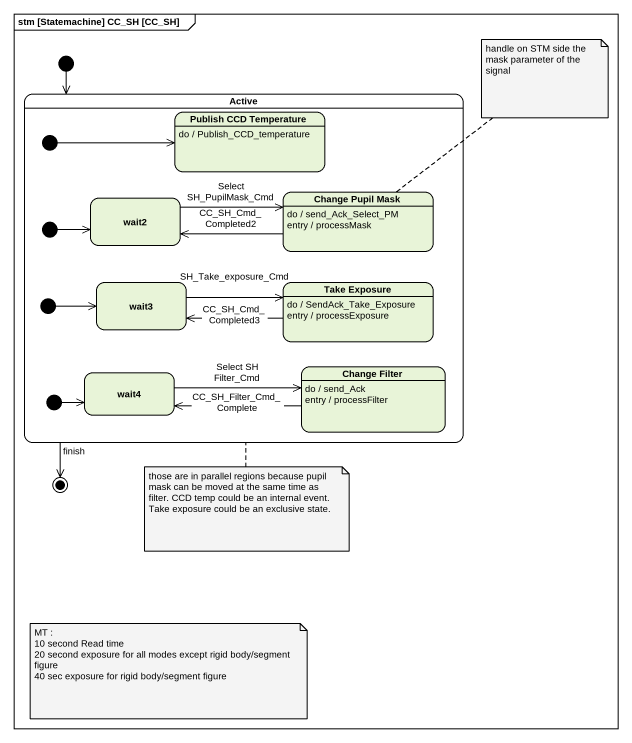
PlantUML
@startuml
mainframe stm [Statemachine] CC_SH [CC_SH]
hide empty description
state Active {
  state "Publish CCD Temperature" as Publish_CCD_Temperature
  Publish_CCD_Temperature : do / Publish_CCD_temperature
  state initial2 <<start>>
  state "Change Pupil Mask" as Change_Pupil_Mask
  Change_Pupil_Mask : do / send_Ack_Select_PM
  Change_Pupil_Mask : entry / processMask
  state initial3 <<start>>
  state wait2
  state initial4 <<start>>
  state wait3
  state "Take Exposure" as Take_Exposure
  Take_Exposure : do / SendAck_Take_Exposure
  Take_Exposure : entry / processExposure
  state wait4
  state "Change Filter" as Change_Filter
  Change_Filter : do / send_Ack
  Change_Filter : entry / processFilter
  state initial5 <<start>>
}
[*] --> Active
initial2 -right-> Publish_CCD_Temperature
Change_Pupil_Mask -left-> wait2 : CC_SH_Cmd_Completed2
initial3 -right-> wait2
wait2 -right-> Change_Pupil_Mask : Select SH_PupilMask_Cmd
initial4 -right-> wait3
wait3 -right-> Take_Exposure : SH_Take_exposure_Cmd
Take_Exposure -left-> wait3 : CC_SH_Cmd_Completed3
wait4 -right-> Change_Filter : Select SH Filter_Cmd
Change_Filter -left-> wait4 : CC_SH_Filter_Cmd_Complete
initial5 -right-> wait4
Active --> [*] : finish
note top of Change_Pupil_Mask : handle on STM side the mask parameter of the signal
note bottom of Active : those are in parallel regions because pupil mask can be moved at the same time as filter. CCD temp could be an internal event. Take exposure could be an exclusive state.
note as N3
  MT :
  10 second Read time
  20 second exposure for all modes except rigid body/segment figure
  40 sec exposure for rigid body/segment figure
end note
@enduml
